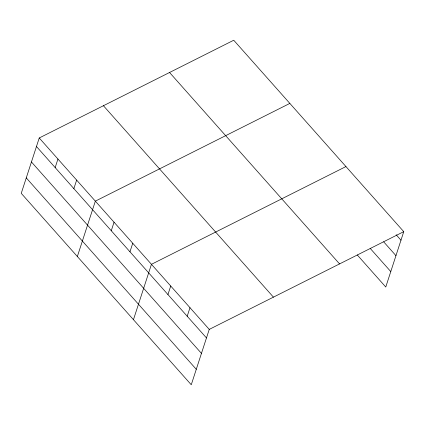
<?xml version="1.0" encoding="UTF-8"?>
<svg xmlns="http://www.w3.org/2000/svg" width="425" height="425" viewBox="0 0 425 425"><rect width="100%" height="100%" fill="white"/><g stroke="black" fill="none" stroke-linecap="round" stroke-linejoin="round"><path stroke-width="0.64" d="M39.238 137.976L21.25 193.343L191.261 384.763L209.249 329.396L403.75 231.657L233.739 40.237L39.238 137.976L209.249 329.396M55.165 167.572L57.943 159.03M73.865 188.626L76.643 180.088M77.355 256.509L95.343 201.142L289.845 103.408M111.27 230.743L114.043 222.201M129.97 251.797L132.743 243.254M133.455 319.68L151.449 264.313L345.945 166.573M167.939 294.546L170.717 286.004M187.207 316.243L189.986 307.7M403.75 231.657L385.762 287.024L357.297 254.979M396.158 234.775L400.977 240.199M383.69 241.846L395.957 255.653M370.202 248.402L390.782 271.575M169.554 72.489L339.564 263.914M103.424 105.719L273.434 297.144M36.465 146.513L206.476 337.939M31.445 161.968L201.455 353.388M26.27 177.889L196.281 369.309"/></g></svg>
